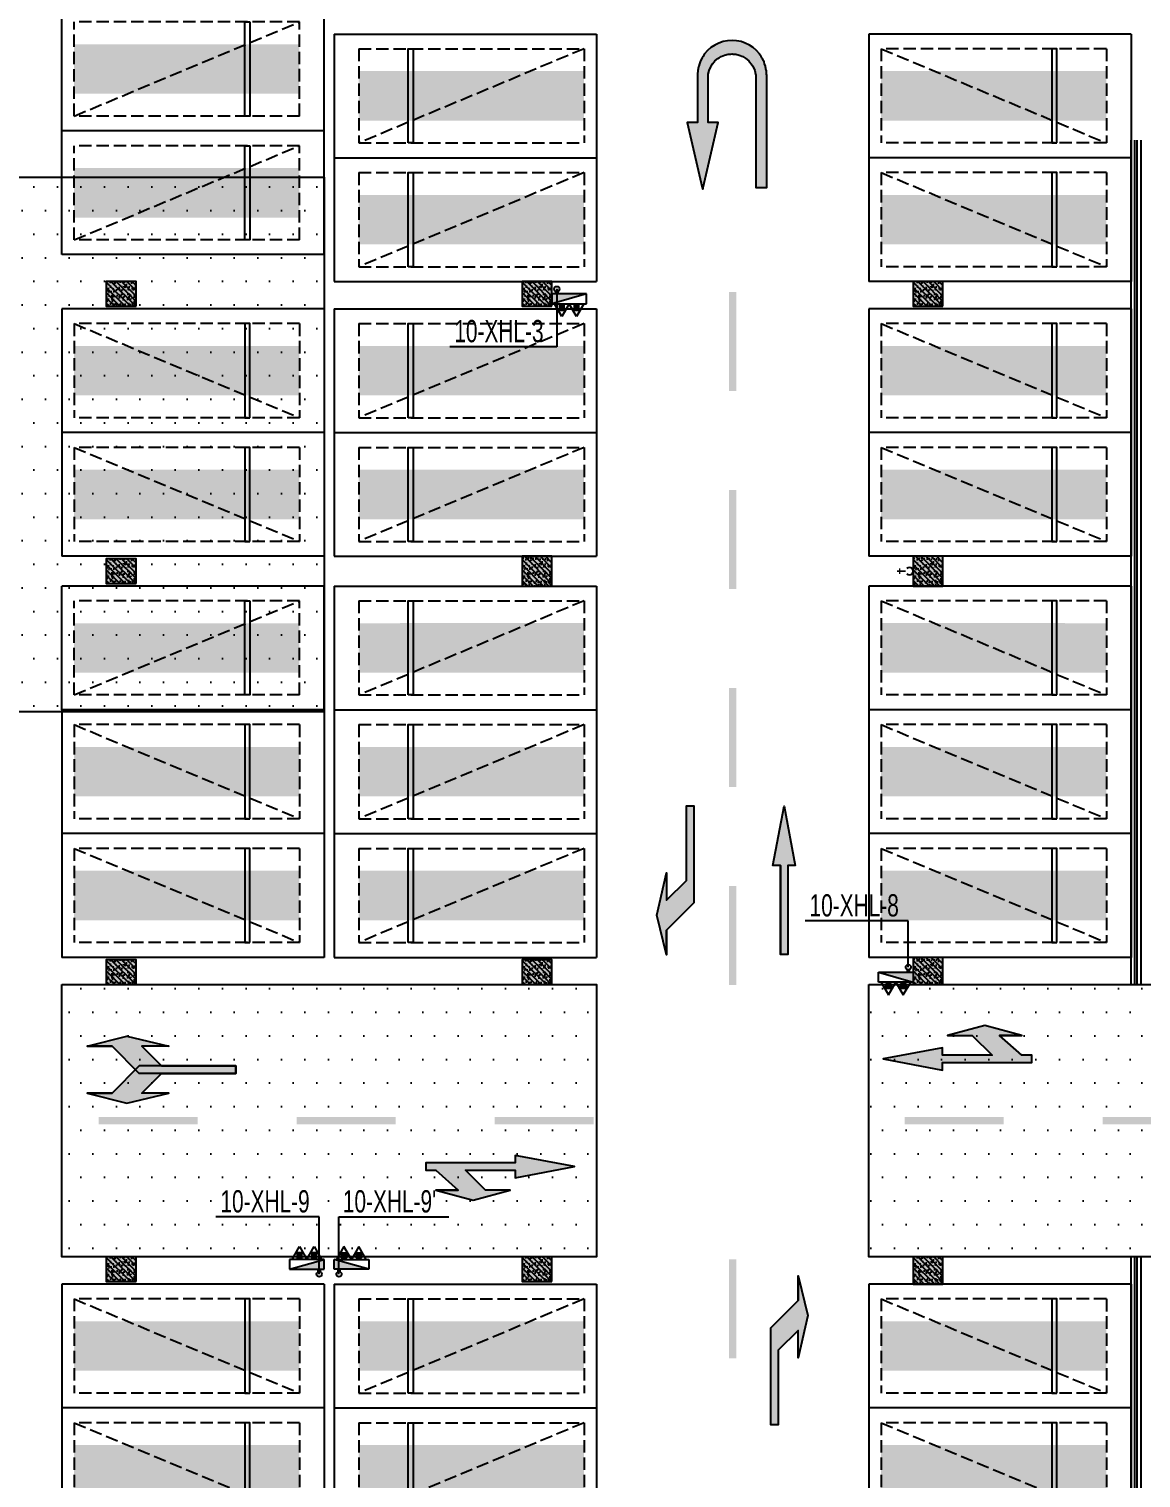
# Model space of a CAD drawing. Extents: x -1338203 to 1886333, y -783476 to 1038610.
# Drawn here: x 722294 to 744757, y -378721 to -349452 of the extents above; entities that cross this region are included whole.
import ezdxf

# ---------------------------------------------------------------- set-up
doc = ezdxf.new("R2010")
doc.units = 0
doc.header["$LTSCALE"] = 1000
doc.header["$MEASUREMENT"] = 0
doc.linetypes.add('A-001-平面B2$0$__DASH', pattern=[0.35, 0.25, -0.1])
for name, color, linetype in [('0P-EQUIP-CW', 7, 'Continuous'), ('0P-PIPE-RW', 122, 'Continuous'), ('A-001-平面参照B2$0$0A-E-STRS-RAIL', 163, 'Continuous'), ('A-001-平面参照B2$0$0A-ELEV-LINE2', 8, 'Continuous'), ('A-001-平面参照B2$0$AUDIT_D_210610200414-0', 40, 'Continuous'), ('A-001-平面参照B2$0$AUDIT_D_230227194758-1', 52, 'Continuous'), ('A-001-车位参照B2$0$A-001-车位参照B2$0$0A-P-PKNG-CAR(A)', 43, 'Continuous'), ('A-FIRE', 7, 'Continuous'), ('p-a-regular', 5, 'Continuous'), ('S001地下二墙柱$0$S001地下二墙柱$0$0S-CC-LINE', 52, 'Continuous'), ('S001地下二墙柱$0$S001地下二墙柱$0$0S-CW-HATCH', 251, 'Continuous'), ('S001地下二墙柱$0$S001地下二墙柱$0$0S-CW-HATCH-UP', 251, 'Continuous'), ('中心线', 42, 'Continuous'), ('地面指向箭头', 7, 'Continuous'), ('负二层消火栓$0$负二层消火栓$0$0P-ACC-FH', 7, 'Continuous'), ('负二层消火栓$0$负二层消火栓$0$0P-DIM-FH', 3, 'Continuous'), ('负二层消火栓$0$负二层消火栓$0$0P-PIPE-FH', 1, 'Continuous'), ('负二层消火栓$0$负二层消火栓$0$0P-VPIPE-FH', 1, 'Continuous'), ('负二层消火栓$0$负二层消火栓$1$0P-EQUIP-FH', 7, 'Continuous')]:
    doc.layers.add(name, color=color, linetype=linetype)
doc.styles.add('负二层消火栓$0$负二层消火栓$0$AAD-S', font='aad-s.shx', dxfattribs={"width": 0.7, "bigfont": 'aad-hztxt.shx'})
pattern_1 = [(0, (-766365.37, 163610.93), (238.125, 476.25), [0, -476.25])]

# ---------------------------------------------------------------- blocks, each defined once
blk = doc.blocks.new('A-001-平面参照B2')
at = {"layer": 'A-001-平面参照B2$0$0A-ELEV-LINE2'}
h = blk.add_hatch(dxfattribs=at)
h.set_pattern_fill('DOTS', color=256, scale=300)
h.set_pattern_definition(pattern_1)
h.paths.add_polyline_path([(-48909, -188836), (-38109, -188836), (-38109, -199636), (-48909, -199636)])
h = blk.add_hatch(dxfattribs=at)
h.set_pattern_fill('DOTS', color=256, scale=300)
h.set_pattern_definition(pattern_1)
h.paths.add_polyline_path([(-43409, -205143), (-32609, -205143), (-32609, -210643), (-43409, -210643)])
h = blk.add_hatch(dxfattribs=at)
h.set_pattern_fill('DOTS', color=256, scale=300)
h.set_pattern_definition(pattern_1)
h.paths.add_polyline_path([(-27109, -205143), (-16309, -205143), (-16309, -210643), (-27109, -210643)])
at = {"layer": 'A-001-平面参照B2$0$0A-E-STRS-RAIL'}
for points in [[(-21734, -205143), (-21734, -188090)], [(-21684, -205143), (-21684, -188090)], [(-21734, -219043), (-21734, -210643)], [(-21684, -219043), (-21684, -210643)]]:
    blk.add_lwpolyline(points, dxfattribs=at)
at = {"layer": 'A-001-平面参照B2$0$AUDIT_D_210610200414-0', "ltscale": 0.002}
blk.add_lwpolyline([(-48909, -188836), (-38109, -188836), (-38109, -199636), (-48909, -199636)], close=True, dxfattribs=at)
at = {"layer": 'A-001-平面参照B2$0$AUDIT_D_210610200414-0'}
for points in [[(-43409, -205143), (-32609, -205143), (-32609, -210643), (-43409, -210643)], [(-27109, -205143), (-16309, -205143), (-16309, -210643), (-27109, -210643)]]:
    blk.add_lwpolyline(points, close=True, dxfattribs=at)
at = {"layer": 'A-001-平面参照B2$0$AUDIT_D_230227194758-1'}
for points in [[(-21809, -205143), (-21809, -188090)], [(-21609, -205143), (-21609, -188090)], [(-21809, -219043), (-21809, -210643)], [(-21609, -219043), (-21609, -210643)]]:
    blk.add_lwpolyline(points, dxfattribs=at)
blk = doc.blocks.new('负二层消火栓$0$负二层消火栓$1$$TwtSys$00000546')
h = blk.add_hatch()
h.set_pattern_fill('ANSI31', color=256, scale=200, style=0)
h.set_pattern_definition([(45, (-38543.802, -6670.83), (-17.67767, 17.67767), [])])
h.paths.add_polyline_path([(-65, 174), (65, 174), (65, 44), (-65, 44)])
for points in [[(0, 344), (-198, 0), (198, 0)], [(-65, 174), (65, 174), (65, 44), (-65, 44)]]:
    blk.add_lwpolyline(points, close=True)
blk = doc.blocks.new('负二层消火栓$0$负二层消火栓$0$$TwtSys$00000434')
for p, q in [((-0.5, 0.5), (-0.5, -0.5)), ((-0.5, -0.5), (0.5, 0.5)), ((0.5, 0.5), (-0.5, 0.5)), ((0.5, -0.5), (0.5, 0.5)), ((-0.5, -0.5), (0.5, -0.5))]:
    blk.add_line(p, q)
blk.add_solid([(0.5, -0.5), (0.5, 0.5), (-0.5, -0.5)])
blk = doc.blocks.new('负二层消火栓')
at = {"layer": '负二层消火栓$0$负二层消火栓$0$0P-DIM-FH'}
for p, q in [((-33409, -191093, 800), (-33409, -192259, 800)), ((-33409, -192259, 800), (-35570, -192259, 800)), ((-26309, -203858), (-28394, -203858)), ((-26309, -204793), (-26309, -203858)), ((-38209, -209836), (-40294, -209836)), ((-38209, -210993), (-38209, -209836)), ((-37809, -210993), (-37809, -209836)), ((-37809, -209836), (-35593, -209836))]:
    blk.add_line(p, q, dxfattribs=at)
at = {"layer": '负二层消火栓$0$负二层消火栓$0$0P-PIPE-FH', "linetype": 'Continuous', "const_width": 82.5}
for points in [[(-33409, -191146), (-33409, -191193)], [(-26309, -204846), (-26309, -204893)], [(-38209, -210941), (-38209, -210893)], [(-37809, -210941), (-37809, -210893)]]:
    blk.add_lwpolyline(points, dxfattribs=at)
at = {"layer": '负二层消火栓$0$负二层消火栓$0$0P-VPIPE-FH', "linetype": 'Continuous'}
for centre in [(-33409, -191093), (-26309, -204793), (-38209, -210993), (-37809, -210993)]:
    blk.add_circle(centre, 52.5, dxfattribs=at)
at = {"layer": '负二层消火栓$0$负二层消火栓$0$0P-ACC-FH', "xscale": -700, "zscale": 700}
for p, yscale, rotation in [((-33159, -191293), -200, 8.185212507783033e-09), ((-26559, -204993), 200, 180), ((-38459, -210793), -200, 180), ((-37559, -210793), 200, 359.9999999999333)]:
    blk.add_blockref('负二层消火栓$0$负二层消火栓$0$$TwtSys$00000434', p, dxfattribs=dict(at, yscale=yscale, rotation=rotation))
at = {"layer": '负二层消火栓$0$负二层消火栓$1$0P-EQUIP-FH', "yscale": 0.75, "zscale": 0.75, "rotation": 180}
for p, xscale in [((-33308, -191393, 800), -0.75), ((-33010, -191393, 800), -0.75), ((-26708, -205093, 800), 0.75), ((-26410, -205093, 800), 0.75)]:
    blk.add_blockref('负二层消火栓$0$负二层消火栓$1$$TwtSys$00000546', p, dxfattribs=dict(at, xscale=xscale))
at = {"layer": '负二层消火栓$0$负二层消火栓$1$0P-EQUIP-FH', "yscale": 0.75, "zscale": 0.75}
for p, xscale in [((-38608, -210693, 800), -0.75), ((-38310, -210693, 800), -0.75), ((-37708, -210693, 800), 0.75), ((-37410, -210693, 800), 0.75)]:
    blk.add_blockref('负二层消火栓$0$负二层消火栓$1$$TwtSys$00000546', p, dxfattribs=dict(at, xscale=xscale))
at = {"layer": '负二层消火栓$0$负二层消火栓$0$0P-DIM-FH', "color": 7, "style": '负二层消火栓$0$负二层消火栓$0$AAD-S', "width": 0.7}
for s, p in [('10-XHL-3', (-35480, -192169, 800)), ('10-XHL-8', (-28304, -203768)), ('10-XHL-9', (-40204, -209746)), ("10-XHL-9'", (-37731, -209746))]:
    blk.add_text(s, height=450, dxfattribs=at).set_placement(p)
blk = doc.blocks.new('S001地下二墙柱')
at = {"layer": 'S001地下二墙柱$0$S001地下二墙柱$0$0S-CW-HATCH'}
h = blk.add_hatch(color=256, dxfattribs=at)
h.dxf.hatch_style = 1
h.paths.add_polyline_path([(-41909, -191443), (-41909, -190943), (-42509, -190943), (-42509, -191443)])
h = blk.add_hatch(color=256, dxfattribs=at)
h.dxf.hatch_style = 1
h.paths.add_polyline_path([(-33509, -191443), (-33509, -190943), (-34109, -190943), (-34109, -191443)])
h = blk.add_hatch(color=256, dxfattribs=at)
h.dxf.hatch_style = 1
h.paths.add_polyline_path([(-25609, -191443), (-25609, -190943), (-26209, -190943), (-26209, -191443)])
h = blk.add_hatch(color=256, dxfattribs=at)
h.dxf.hatch_style = 1
h.paths.add_polyline_path([(-41909, -197043), (-41909, -196543), (-42509, -196543), (-42509, -197043)])
h = blk.add_hatch(color=256, dxfattribs=at)
h.dxf.hatch_style = 1
h.paths.add_polyline_path([(-33509, -197093), (-33509, -196493), (-34109, -196493), (-34109, -197093)])
h = blk.add_hatch(color=256, dxfattribs=at)
h.dxf.hatch_style = 1
h.paths.add_polyline_path([(-25609, -197093), (-25609, -196493), (-26209, -196493), (-26209, -197093)])
h = blk.add_hatch(color=256, dxfattribs=at)
h.dxf.hatch_style = 1
h.paths.add_polyline_path([(-41909, -205143), (-41909, -204643), (-42509, -204643), (-42509, -205143)])
h = blk.add_hatch(color=256, dxfattribs=at)
h.dxf.hatch_style = 1
h.paths.add_polyline_path([(-33509, -205143), (-33509, -204643), (-34109, -204643), (-34109, -205143)])
h = blk.add_hatch(color=256, dxfattribs=at)
h.dxf.hatch_style = 1
h.paths.add_polyline_path([(-25609, -205143), (-25609, -204593), (-26209, -204593), (-26209, -205143)])
h = blk.add_hatch(color=256, dxfattribs=at)
h.dxf.hatch_style = 1
h.paths.add_polyline_path([(-41909, -211143), (-41909, -210643), (-42509, -210643), (-42509, -211143)])
h = blk.add_hatch(color=256, dxfattribs=at)
h.dxf.hatch_style = 1
h.paths.add_polyline_path([(-33509, -211143), (-33509, -210643), (-34109, -210643), (-34109, -211143)])
h = blk.add_hatch(color=256, dxfattribs=at)
h.dxf.hatch_style = 1
h.paths.add_polyline_path([(-25609, -211193), (-25609, -210643), (-26209, -210643), (-26209, -211193)])
at = {"layer": 'S001地下二墙柱$0$S001地下二墙柱$0$0S-CW-HATCH-UP'}
h = blk.add_hatch(dxfattribs=at)
h.set_pattern_fill('钢筋混凝土', color=256, scale=30, angle=-90)
h.set_pattern_definition([(315, (-32957.03, -223754.22), (53.03301, 53.03301), []), (320, (-32957.03, -223754.22), (-18.8256, -215.1781), [22.5, -247.5]), (265, (-32957.03, -223754.22), (225.6576, 41.6254), [18, -198]), (10.4514, (-32958.6, -223772.15), (206.8319, -173.5528), [19.122, -210.3426]), (316.1842, (-32897.03, -223754.22), (-49.6557, -320.1723), [33.75, -371.25]), (6.6356, (-32901.17, -223780.9), (292.2354, -280.3988), [28.683, -315.514]), (261.1842, (-32897.03, -223754.22), (292.2356, -280.3986), [27, -297]), (291, (-32912.03, -223784.22), (-120.7857, -179.0721), [22.5, -247.5]), (236, (-32912.03, -223784.22), (217.545, -72.9946), [18, -198]), (341.4514, (-32922.1, -223799.14), (96.7591, -252.0668), [19.122, -210.3426]), (307.5, (-32957.03, -223754.22), (99.86816, -3.64796), [0, -195.6, 0, -201, 0, -198.75]), (277.5, (-32957.03, -223754.22), (118.3235, -78.92086), [0, -114.6, 0, -191.1, 0, -75.75]), (237.5, (-32957.03, -223687.32), (-6.76646, -160.14673), [0, -75, 0, -234, 0, -310.5]), (227.5, (-32957.03, -223657.32), (30.0315, -174.95585), [0, -97.5, 0, -155.4, 0, -220.5])])
h.paths.add_polyline_path([(-41909, -191443), (-41909, -190943), (-42509, -190943), (-42509, -191443)])
h = blk.add_hatch(dxfattribs=at)
h.set_pattern_fill('钢筋混凝土', color=256, scale=30, angle=-90)
h.set_pattern_definition([(315, (-24557.03, -223754.22), (53.03301, 53.03301), []), (320, (-24557.03, -223754.22), (-18.8256, -215.1781), [22.5, -247.5]), (265, (-24557.03, -223754.22), (225.6576, 41.6254), [18, -198]), (10.4514, (-24558.6, -223772.15), (206.8319, -173.5528), [19.122, -210.3426]), (316.1842, (-24497.03, -223754.22), (-49.6557, -320.1723), [33.75, -371.25]), (6.6356, (-24501.17, -223780.9), (292.2354, -280.3988), [28.683, -315.514]), (261.1842, (-24497.03, -223754.22), (292.2356, -280.3986), [27, -297]), (291, (-24512.03, -223784.22), (-120.7857, -179.0721), [22.5, -247.5]), (236, (-24512.03, -223784.22), (217.545, -72.9946), [18, -198]), (341.4514, (-24522.1, -223799.14), (96.7591, -252.0668), [19.122, -210.3426]), (307.5, (-24557.03, -223754.22), (99.86816, -3.64796), [0, -195.6, 0, -201, 0, -198.75]), (277.5, (-24557.03, -223754.22), (118.3235, -78.92086), [0, -114.6, 0, -191.1, 0, -75.75]), (237.5, (-24557.03, -223687.32), (-6.76646, -160.14673), [0, -75, 0, -234, 0, -310.5]), (227.5, (-24557.03, -223657.32), (30.0315, -174.95585), [0, -97.5, 0, -155.4, 0, -220.5])])
h.paths.add_polyline_path([(-33509, -191443), (-33509, -190943), (-34109, -190943), (-34109, -191443)])
h = blk.add_hatch(dxfattribs=at)
h.set_pattern_fill('钢筋混凝土', color=256, scale=30, angle=-90)
h.set_pattern_definition([(315, (-16657.03, -223754.22), (53.03301, 53.03301), []), (320, (-16657.03, -223754.22), (-18.8256, -215.1781), [22.5, -247.5]), (265, (-16657.03, -223754.22), (225.6576, 41.6254), [18, -198]), (10.4514, (-16658.6, -223772.15), (206.8319, -173.5528), [19.122, -210.3426]), (316.1842, (-16597.03, -223754.22), (-49.6557, -320.1723), [33.75, -371.25]), (6.6356, (-16601.17, -223780.9), (292.2354, -280.3988), [28.683, -315.514]), (261.1842, (-16597.03, -223754.22), (292.2356, -280.3986), [27, -297]), (291, (-16612.03, -223784.22), (-120.7857, -179.0721), [22.5, -247.5]), (236, (-16612.03, -223784.22), (217.545, -72.9946), [18, -198]), (341.4514, (-16622.1, -223799.14), (96.7591, -252.0668), [19.122, -210.3426]), (307.5, (-16657.03, -223754.22), (99.86816, -3.64796), [0, -195.6, 0, -201, 0, -198.75]), (277.5, (-16657.03, -223754.22), (118.3235, -78.92086), [0, -114.6, 0, -191.1, 0, -75.75]), (237.5, (-16657.03, -223687.32), (-6.76646, -160.14673), [0, -75, 0, -234, 0, -310.5]), (227.5, (-16657.03, -223657.32), (30.0315, -174.95585), [0, -97.5, 0, -155.4, 0, -220.5])])
h.paths.add_polyline_path([(-25609, -191443), (-25609, -190943), (-26209, -190943), (-26209, -191443)])
h = blk.add_hatch(dxfattribs=at)
h.set_pattern_fill('钢筋混凝土', color=256, scale=30, angle=-90)
h.set_pattern_definition([(315, (-32957.045, -229354.22), (53.03301, 53.03301), []), (320, (-32957.05, -229354.22), (-18.8256, -215.1781), [22.5, -247.5]), (265, (-32957.05, -229354.22), (225.6576, 41.6254), [18, -198]), (10.4514, (-32958.61, -229372.15), (206.8319, -173.5528), [19.122, -210.3426]), (316.1842, (-32897.05, -229354.22), (-49.6557, -320.1723), [33.75, -371.25]), (6.6356, (-32901.18, -229380.9), (292.2354, -280.3988), [28.683, -315.514]), (261.1842, (-32897.05, -229354.22), (292.2356, -280.3986), [27, -297]), (291, (-32912.05, -229384.22), (-120.7857, -179.0721), [22.5, -247.5]), (236, (-32912.05, -229384.22), (217.545, -72.9946), [18, -198]), (341.4514, (-32922.11, -229399.14), (96.7591, -252.0668), [19.122, -210.3426]), (307.5, (-32957.045, -229354.22), (99.86816, -3.64796), [0, -195.6, 0, -201, 0, -198.75]), (277.5, (-32957.05, -229354.22), (118.3235, -78.92086), [0, -114.6, 0, -191.1, 0, -75.75]), (237.5, (-32957.045, -229287.32), (-6.76646, -160.14673), [0, -75, 0, -234, 0, -310.5]), (227.5, (-32957.05, -229257.32), (30.0315, -174.95585), [0, -97.5, 0, -155.4, 0, -220.5])])
h.paths.add_polyline_path([(-41909, -197043), (-41909, -196543), (-42509, -196543), (-42509, -197043)])
h = blk.add_hatch(dxfattribs=at)
h.set_pattern_fill('钢筋混凝土', color=256, scale=30, angle=-90)
h.set_pattern_definition([(315, (-24557.034, -229354.22), (53.03301, 53.03301), []), (320, (-24557.03, -229354.22), (-18.8256, -215.1781), [22.5, -247.5]), (265, (-24557.03, -229354.22), (225.6576, 41.6254), [18, -198]), (10.4514, (-24558.6, -229372.15), (206.8319, -173.5528), [19.122, -210.3426]), (316.1842, (-24497.03, -229354.22), (-49.6557, -320.1723), [33.75, -371.25]), (6.6356, (-24501.17, -229380.9), (292.2354, -280.3988), [28.683, -315.514]), (261.1842, (-24497.03, -229354.22), (292.2356, -280.3986), [27, -297]), (291, (-24512.03, -229384.22), (-120.7857, -179.0721), [22.5, -247.5]), (236, (-24512.03, -229384.22), (217.545, -72.9946), [18, -198]), (341.4514, (-24522.1, -229399.14), (96.7591, -252.0668), [19.122, -210.3426]), (307.5, (-24557.034, -229354.22), (99.86816, -3.64796), [0, -195.6, 0, -201, 0, -198.75]), (277.5, (-24557.03, -229354.22), (118.3235, -78.92086), [0, -114.6, 0, -191.1, 0, -75.75]), (237.5, (-24557.034, -229287.32), (-6.76646, -160.14673), [0, -75, 0, -234, 0, -310.5]), (227.5, (-24557.03, -229257.32), (30.0315, -174.95585), [0, -97.5, 0, -155.4, 0, -220.5])])
h.paths.add_polyline_path([(-33509, -197093), (-33509, -196493), (-34109, -196493), (-34109, -197093)])
h = blk.add_hatch(dxfattribs=at)
h.set_pattern_fill('钢筋混凝土', color=256, scale=30, angle=-90)
h.set_pattern_definition([(315, (-16657.034, -229354.22), (53.03301, 53.03301), []), (320, (-16657.03, -229354.22), (-18.8256, -215.1781), [22.5, -247.5]), (265, (-16657.03, -229354.22), (225.6576, 41.6254), [18, -198]), (10.4514, (-16658.6, -229372.15), (206.8319, -173.5528), [19.122, -210.3426]), (316.1842, (-16597.03, -229354.22), (-49.6557, -320.1723), [33.75, -371.25]), (6.6356, (-16601.17, -229380.9), (292.2354, -280.3988), [28.683, -315.514]), (261.1842, (-16597.03, -229354.22), (292.2356, -280.3986), [27, -297]), (291, (-16612.03, -229384.22), (-120.7857, -179.0721), [22.5, -247.5]), (236, (-16612.03, -229384.22), (217.545, -72.9946), [18, -198]), (341.4514, (-16622.1, -229399.14), (96.7591, -252.0668), [19.122, -210.3426]), (307.5, (-16657.034, -229354.22), (99.86816, -3.64796), [0, -195.6, 0, -201, 0, -198.75]), (277.5, (-16657.03, -229354.22), (118.3235, -78.92086), [0, -114.6, 0, -191.1, 0, -75.75]), (237.5, (-16657.034, -229287.32), (-6.76646, -160.14673), [0, -75, 0, -234, 0, -310.5]), (227.5, (-16657.03, -229257.32), (30.0315, -174.95585), [0, -97.5, 0, -155.4, 0, -220.5])])
h.paths.add_polyline_path([(-25609, -197093), (-25609, -196493), (-26209, -196493), (-26209, -197093)])
h = blk.add_hatch(dxfattribs=at)
h.set_pattern_fill('钢筋混凝土', color=256, scale=30, angle=-90)
h.set_pattern_definition([(315, (-32957.034, -237454.22), (53.03301, 53.03301), []), (320, (-32957.03, -237454.22), (-18.8256, -215.1781), [22.5, -247.5]), (265, (-32957.03, -237454.22), (225.6576, 41.6254), [18, -198]), (10.4514, (-32958.6, -237472.15), (206.8319, -173.5528), [19.122, -210.3426]), (316.1842, (-32897.03, -237454.22), (-49.6557, -320.1723), [33.75, -371.25]), (6.6356, (-32901.17, -237480.9), (292.2354, -280.3988), [28.683, -315.514]), (261.1842, (-32897.03, -237454.22), (292.2356, -280.3986), [27, -297]), (291, (-32912.03, -237484.22), (-120.7857, -179.0721), [22.5, -247.5]), (236, (-32912.03, -237484.22), (217.545, -72.9946), [18, -198]), (341.4514, (-32922.1, -237499.14), (96.7591, -252.0668), [19.122, -210.3426]), (307.5, (-32957.034, -237454.22), (99.86816, -3.64796), [0, -195.6, 0, -201, 0, -198.75]), (277.5, (-32957.03, -237454.22), (118.3235, -78.92086), [0, -114.6, 0, -191.1, 0, -75.75]), (237.5, (-32957.034, -237387.32), (-6.76646, -160.14673), [0, -75, 0, -234, 0, -310.5]), (227.5, (-32957.03, -237357.32), (30.0315, -174.95585), [0, -97.5, 0, -155.4, 0, -220.5])])
h.paths.add_polyline_path([(-41909, -205143), (-41909, -204643), (-42509, -204643), (-42509, -205143)])
h = blk.add_hatch(dxfattribs=at)
h.set_pattern_fill('钢筋混凝土', color=256, scale=30, angle=-90)
h.set_pattern_definition([(315, (-24557.034, -237454.22), (53.03301, 53.03301), []), (320, (-24557.03, -237454.22), (-18.8256, -215.1781), [22.5, -247.5]), (265, (-24557.03, -237454.22), (225.6576, 41.6254), [18, -198]), (10.4514, (-24558.6, -237472.15), (206.8319, -173.5528), [19.122, -210.3426]), (316.1842, (-24497.03, -237454.22), (-49.6557, -320.1723), [33.75, -371.25]), (6.6356, (-24501.17, -237480.9), (292.2354, -280.3988), [28.683, -315.514]), (261.1842, (-24497.03, -237454.22), (292.2356, -280.3986), [27, -297]), (291, (-24512.03, -237484.22), (-120.7857, -179.0721), [22.5, -247.5]), (236, (-24512.03, -237484.22), (217.545, -72.9946), [18, -198]), (341.4514, (-24522.1, -237499.14), (96.7591, -252.0668), [19.122, -210.3426]), (307.5, (-24557.034, -237454.22), (99.86816, -3.64796), [0, -195.6, 0, -201, 0, -198.75]), (277.5, (-24557.03, -237454.22), (118.3235, -78.92086), [0, -114.6, 0, -191.1, 0, -75.75]), (237.5, (-24557.034, -237387.32), (-6.76646, -160.14673), [0, -75, 0, -234, 0, -310.5]), (227.5, (-24557.03, -237357.32), (30.0315, -174.95585), [0, -97.5, 0, -155.4, 0, -220.5])])
h.paths.add_polyline_path([(-33509, -205143), (-33509, -204643), (-34109, -204643), (-34109, -205143)])
h = blk.add_hatch(dxfattribs=at)
h.set_pattern_fill('钢筋混凝土', color=256, scale=30, angle=-90)
h.set_pattern_definition([(315, (-16657.034, -237454.22), (53.03301, 53.03301), []), (320, (-16657.03, -237454.22), (-18.8256, -215.1781), [22.5, -247.5]), (265, (-16657.03, -237454.22), (225.6576, 41.6254), [18, -198]), (10.4514, (-16658.6, -237472.15), (206.8319, -173.5528), [19.122, -210.3426]), (316.1842, (-16597.03, -237454.22), (-49.6557, -320.1723), [33.75, -371.25]), (6.6356, (-16601.17, -237480.9), (292.2354, -280.3988), [28.683, -315.514]), (261.1842, (-16597.03, -237454.22), (292.2356, -280.3986), [27, -297]), (291, (-16612.03, -237484.22), (-120.7857, -179.0721), [22.5, -247.5]), (236, (-16612.03, -237484.22), (217.545, -72.9946), [18, -198]), (341.4514, (-16622.1, -237499.14), (96.7591, -252.0668), [19.122, -210.3426]), (307.5, (-16657.034, -237454.22), (99.86816, -3.64796), [0, -195.6, 0, -201, 0, -198.75]), (277.5, (-16657.03, -237454.22), (118.3235, -78.92086), [0, -114.6, 0, -191.1, 0, -75.75]), (237.5, (-16657.034, -237387.32), (-6.76646, -160.14673), [0, -75, 0, -234, 0, -310.5]), (227.5, (-16657.03, -237357.32), (30.0315, -174.95585), [0, -97.5, 0, -155.4, 0, -220.5])])
h.paths.add_polyline_path([(-25609, -205143), (-25609, -204593), (-26209, -204593), (-26209, -205143)])
h = blk.add_hatch(dxfattribs=at)
h.set_pattern_fill('钢筋混凝土', color=256, scale=30, angle=-90)
h.set_pattern_definition([(315, (-32957.03, -243454.22), (53.03301, 53.03301), []), (320, (-32957.03, -243454.22), (-18.8256, -215.1781), [22.5, -247.5]), (265, (-32957.03, -243454.22), (225.6576, 41.6254), [18, -198]), (10.4514, (-32958.6, -243472.15), (206.8319, -173.5528), [19.122, -210.3426]), (316.1842, (-32897.03, -243454.22), (-49.6557, -320.1723), [33.75, -371.25]), (6.6356, (-32901.17, -243480.9), (292.2354, -280.3988), [28.683, -315.514]), (261.1842, (-32897.03, -243454.22), (292.2356, -280.3986), [27, -297]), (291, (-32912.03, -243484.22), (-120.7857, -179.0721), [22.5, -247.5]), (236, (-32912.03, -243484.22), (217.545, -72.9946), [18, -198]), (341.4514, (-32922.1, -243499.14), (96.7591, -252.0668), [19.122, -210.3426]), (307.5, (-32957.03, -243454.22), (99.86816, -3.64796), [0, -195.6, 0, -201, 0, -198.75]), (277.5, (-32957.03, -243454.22), (118.3235, -78.92086), [0, -114.6, 0, -191.1, 0, -75.75]), (237.5, (-32957.03, -243387.32), (-6.76646, -160.14673), [0, -75, 0, -234, 0, -310.5]), (227.5, (-32957.03, -243357.32), (30.0315, -174.95585), [0, -97.5, 0, -155.4, 0, -220.5])])
h.paths.add_polyline_path([(-41909, -211143), (-41909, -210643), (-42509, -210643), (-42509, -211143)])
h = blk.add_hatch(dxfattribs=at)
h.set_pattern_fill('钢筋混凝土', color=256, scale=30, angle=-90)
h.set_pattern_definition([(315, (-24557.034, -243454.22), (53.03301, 53.03301), []), (320, (-24557.03, -243454.22), (-18.8256, -215.1781), [22.5, -247.5]), (265, (-24557.03, -243454.22), (225.6576, 41.6254), [18, -198]), (10.4514, (-24558.6, -243472.15), (206.8319, -173.5528), [19.122, -210.3426]), (316.1842, (-24497.03, -243454.22), (-49.6557, -320.1723), [33.75, -371.25]), (6.6356, (-24501.17, -243480.9), (292.2354, -280.3988), [28.683, -315.514]), (261.1842, (-24497.03, -243454.22), (292.2356, -280.3986), [27, -297]), (291, (-24512.03, -243484.22), (-120.7857, -179.0721), [22.5, -247.5]), (236, (-24512.03, -243484.22), (217.545, -72.9946), [18, -198]), (341.4514, (-24522.1, -243499.14), (96.7591, -252.0668), [19.122, -210.3426]), (307.5, (-24557.034, -243454.22), (99.86816, -3.64796), [0, -195.6, 0, -201, 0, -198.75]), (277.5, (-24557.03, -243454.22), (118.3235, -78.92086), [0, -114.6, 0, -191.1, 0, -75.75]), (237.5, (-24557.034, -243387.32), (-6.76646, -160.14673), [0, -75, 0, -234, 0, -310.5]), (227.5, (-24557.03, -243357.32), (30.0315, -174.95585), [0, -97.5, 0, -155.4, 0, -220.5])])
h.paths.add_polyline_path([(-33509, -211143), (-33509, -210643), (-34109, -210643), (-34109, -211143)])
h = blk.add_hatch(dxfattribs=at)
h.set_pattern_fill('钢筋混凝土', color=256, scale=30, angle=-90)
h.set_pattern_definition([(315, (-16657.034, -243454.22), (53.03301, 53.03301), []), (320, (-16657.03, -243454.22), (-18.8256, -215.1781), [22.5, -247.5]), (265, (-16657.03, -243454.22), (225.6576, 41.6254), [18, -198]), (10.4514, (-16658.6, -243472.15), (206.8319, -173.5528), [19.122, -210.3426]), (316.1842, (-16597.03, -243454.22), (-49.6557, -320.1723), [33.75, -371.25]), (6.6356, (-16601.17, -243480.9), (292.2354, -280.3988), [28.683, -315.514]), (261.1842, (-16597.03, -243454.22), (292.2356, -280.3986), [27, -297]), (291, (-16612.03, -243484.22), (-120.7857, -179.0721), [22.5, -247.5]), (236, (-16612.03, -243484.22), (217.545, -72.9946), [18, -198]), (341.4514, (-16622.1, -243499.14), (96.7591, -252.0668), [19.122, -210.3426]), (307.5, (-16657.034, -243454.22), (99.86816, -3.64796), [0, -195.6, 0, -201, 0, -198.75]), (277.5, (-16657.03, -243454.22), (118.3235, -78.92086), [0, -114.6, 0, -191.1, 0, -75.75]), (237.5, (-16657.034, -243387.32), (-6.76646, -160.14673), [0, -75, 0, -234, 0, -310.5]), (227.5, (-16657.03, -243357.32), (30.0315, -174.95585), [0, -97.5, 0, -155.4, 0, -220.5])])
h.paths.add_polyline_path([(-25609, -211193), (-25609, -210643), (-26209, -210643), (-26209, -211193)])
at = {"layer": 'S001地下二墙柱$0$S001地下二墙柱$0$0S-CC-LINE', "color": 1}
for points in [[(-41909, -191443), (-41909, -190943), (-42509, -190943), (-42509, -191443)], [(-33509, -191443), (-33509, -190943), (-34109, -190943), (-34109, -191443)], [(-25609, -191443), (-25609, -190943), (-26209, -190943), (-26209, -191443)], [(-41909, -197043), (-41909, -196543), (-42509, -196543), (-42509, -197043)], [(-41909, -205143), (-41909, -204643), (-42509, -204643), (-42509, -205143)], [(-33509, -205143), (-33509, -204643), (-34109, -204643), (-34109, -205143)], [(-25609, -205143), (-25609, -204593), (-26209, -204593), (-26209, -205143)], [(-41909, -211143), (-41909, -210643), (-42509, -210643), (-42509, -211143)], [(-33509, -211143), (-33509, -210643), (-34109, -210643), (-34109, -211143)], [(-25609, -211193), (-25609, -210643), (-26209, -210643), (-26209, -211193)]]:
    blk.add_lwpolyline(points, close=True, dxfattribs=at)
at = {"layer": 'S001地下二墙柱$0$S001地下二墙柱$0$0S-CC-LINE', "color": 160}
for points in [[(-33509, -197093), (-33509, -196493), (-34109, -196493), (-34109, -197093)], [(-25609, -197093), (-25609, -196493), (-26209, -196493), (-26209, -197093)]]:
    blk.add_lwpolyline(points, close=True, dxfattribs=at)
blk = doc.blocks.new('$TwtSys$00000320')
at = {"const_width": 20}
for points in [[(0, 0), (0, -121)], [(-37, -83), (37, -83)]]:
    blk.add_lwpolyline(points, dxfattribs=at)
blk = doc.blocks.new('A$Ca805bf96')
at = {"layer": '0P-PIPE-RW', "linetype": 'Continuous'}
blk.add_arc((-26284, -196793), 75, 225, 135, dxfattribs=at)
at = {"layer": '0P-EQUIP-CW', "xscale": 1.5, "yscale": -1.5, "zscale": 1.5, "rotation": 90.00000000000001}
blk.add_blockref('$TwtSys$00000320', (-26359, -196793), dxfattribs=at)
blk = doc.blocks.new('2-13')
blk.add_blockref('A$Ca805bf96', (766365, -163611))
blk = doc.blocks.new('左转加右转')
at = {"layer": '地面指向箭头'}
for points in [[(3220885, 2465747), (3221085, 2466547), (3221085, 2466047), (3221635, 2465497), (3221635, 2463547), (3221485, 2463547), (3221485, 2465047), (3221085, 2465447), (3221085, 2464897)], [(3222235, 2465747), (3222035, 2466547), (3222035, 2466047), (3221485, 2465497), (3221485, 2463547), (3221635, 2463547), (3221635, 2465047), (3222035, 2465447), (3222035, 2464897)]]:
    blk.add_hatch(color=251, dxfattribs=at).paths.add_polyline_path(points)
at = {"layer": '地面指向箭头', "color": 251}
for points in [[(3221085, 2466547), (3220885, 2465747), (3221085, 2464897), (3221085, 2465447), (3221485, 2465047), (3221485, 2463547), (3221635, 2463547), (3221635, 2465497), (3221085, 2466047), (3221085, 2466547), (3221085, 2466047)], [(3222035, 2466547), (3222235, 2465747), (3222035, 2464897), (3222035, 2465447), (3221635, 2465047), (3221635, 2463547), (3221485, 2463547), (3221485, 2465497), (3222035, 2466047), (3222035, 2466547), (3222035, 2466047)]]:
    blk.add_lwpolyline(points, dxfattribs=at)
blk = doc.blocks.new('左转或右转')
at = {"layer": '地面指向箭头'}
blk.add_hatch(color=251, dxfattribs=at).paths.add_polyline_path([(3221046, 2451667), (3221247, 2450864), (3221247, 2451366), (3221799, 2451918), (3221799, 2453874), (3221648, 2453874), (3221648, 2452369), (3221247, 2451968), (3221247, 2452519)])
at = {"layer": '地面指向箭头', "color": 251}
blk.add_lwpolyline([(3221247, 2450864), (3221046, 2451667), (3221247, 2452519), (3221247, 2451968), (3221648, 2452369), (3221648, 2453874), (3221799, 2453874), (3221799, 2451918), (3221247, 2451366), (3221247, 2450864), (3221247, 2451366)], dxfattribs=at)
blk = doc.blocks.new('JTDT')
at = {"layer": 'A-FIRE'}
h = blk.add_hatch(color=251, dxfattribs=at)
h.dxf.hatch_style = 1
h.paths.add_polyline_path([(189165, 82916), (189162, 82988), (189159, 82988), (189147, 83060), (189144, 83075), (189126, 83123), (189114, 83162), (189105, 83180), (189081, 83230), (189072, 83245), (189057, 83269), (189036, 83299), (189024, 83317), (189021, 83320), (189021, 83323), (188961, 83389), (188893, 83449), (188818, 83500), (188734, 83542), (188650, 83571), (188561, 83586), (188468, 83592), (188378, 83586), (188288, 83571), (188202, 83542), (188118, 83500), (188043, 83449), (187974, 83389), (187915, 83323), (187915, 83320), (187912, 83317), (187900, 83299), (187882, 83269), (187864, 83245), (187858, 83230), (187831, 83180), (187822, 83162), (187810, 83123), (187795, 83075), (187789, 83060), (187777, 82988), (187771, 82916), (187771, 82895), (187771, 82839), (187771, 81938), (187559, 81938), (187559, 81935), (187867, 80625), (187876, 80592), (187882, 80625), (188190, 81935), (187983, 81935), (187983, 81938), (187983, 82839), (187986, 82895), (187989, 82916), (188007, 82988), (188037, 83060), (188046, 83075), (188076, 83123), (188109, 83162), (188124, 83180), (188184, 83230), (188205, 83245), (188247, 83269), (188318, 83299), (188390, 83317), (188441, 83320), (188468, 83323), (188492, 83320), (188543, 83317), (188615, 83299), (188686, 83269), (188728, 83245), (188749, 83230), (188809, 83180), (188824, 83162), (188857, 83123), (188887, 83075), (188896, 83060), (188926, 82988), (188944, 82916), (188947, 82895), (188949, 82839), (188949, 80625), (189168, 80625), (189168, 82839), (189168, 82895)])
at = {"layer": '地面指向箭头', "color": 251, "linetype": 'Continuous'}
blk.add_lwpolyline([(189165, 82916), (189162, 82988), (189159, 82988), (189147, 83060), (189144, 83075), (189126, 83123), (189114, 83162), (189105, 83180), (189081, 83230), (189072, 83245), (189057, 83269), (189036, 83299), (189024, 83317), (189021, 83320), (189021, 83323), (188961, 83389), (188893, 83449), (188818, 83500), (188734, 83542), (188650, 83571), (188561, 83586), (188468, 83592), (188378, 83586), (188288, 83571), (188202, 83542), (188118, 83500), (188043, 83449), (187974, 83389), (187915, 83323), (187915, 83320), (187912, 83317), (187900, 83299), (187882, 83269), (187864, 83245), (187858, 83230), (187831, 83180), (187822, 83162), (187810, 83123), (187795, 83075), (187789, 83060), (187777, 82988), (187771, 82916), (187771, 82895), (187771, 82839), (187771, 81938), (187559, 81938), (187559, 81935), (187867, 80625), (187876, 80592), (187882, 80625), (188190, 81935), (187983, 81935), (187983, 81938), (187983, 82839), (187986, 82895), (187989, 82916), (188007, 82988), (188037, 83060), (188046, 83075), (188076, 83123), (188109, 83162), (188124, 83180), (188184, 83230), (188205, 83245), (188247, 83269), (188318, 83299), (188390, 83317), (188441, 83320), (188468, 83323), (188492, 83320), (188543, 83317), (188615, 83299), (188686, 83269), (188728, 83245), (188749, 83230), (188809, 83180), (188824, 83162), (188857, 83123), (188887, 83075), (188896, 83060), (188926, 82988), (188944, 82916), (188947, 82895), (188949, 82839), (188949, 80625), (189168, 80625), (189168, 82839), (189168, 82895), (189165, 82916)], dxfattribs=at)
blk = doc.blocks.new('直行')
at = {"layer": '地面指向箭头'}
blk.add_hatch(color=251, dxfattribs=at).paths.add_polyline_path([(-29241, 4059962), (-29466, 4058762), (-29316, 4058762), (-29316, 4056961), (-29166, 4056961), (-29166, 4058762), (-29016, 4058762)])
at = {"layer": '地面指向箭头', "color": 251}
blk.add_lwpolyline([(-29316, 4058762), (-29316, 4056961), (-29316, 4058762), (-29316, 4058762), (-29466, 4058762), (-29241, 4059962), (-29016, 4058762), (-29166, 4058762), (-29166, 4056961), (-29316, 4056961), (-29316, 4056961)], dxfattribs=at)
blk = doc.blocks.new('直行右转或左转')
at = {"layer": '地面指向箭头'}
blk.add_hatch(color=251, dxfattribs=at).paths.add_polyline_path([(3219528, 2452519), (3218327, 2452294), (3218327, 2452444), (3217325, 2452444), (3217726, 2452044), (3218227, 2452044), (3217476, 2451843), (3216725, 2452044), (3217175, 2452044), (3216725, 2452444), (3216524, 2452444), (3216524, 2452594), (3218327, 2452594), (3218327, 2452745)])
at = {"layer": '地面指向箭头', "color": 251}
blk.add_lwpolyline([(3216725, 2452044), (3217175, 2452044), (3216725, 2452044), (3217476, 2451843), (3218227, 2452044), (3217726, 2452044), (3217325, 2452444), (3218327, 2452444), (3218327, 2452294), (3219528, 2452519), (3218327, 2452745), (3218327, 2452594), (3216524, 2452594), (3216524, 2452444), (3216725, 2452444), (3217175, 2452044)], dxfattribs=at)
blk = doc.blocks.new('A$C3d42903c')
at = {"layer": '中心线', "color": 251, "const_width": 150}
for points in [[(323860, 174474), (323860, 172474)], [(323860, 170474), (323860, 168474)], [(323860, 166474), (323860, 164474)], [(323860, 162474), (323860, 160474)], [(311053, 157734), (313053, 157734)], [(315053, 157734), (317053, 157734)], [(319053, 157734), (321053, 157734)], [(327333, 157734), (329333, 157734)], [(331333, 157734), (333333, 157734)], [(323860, 154938), (323860, 152938)]]:
    blk.add_lwpolyline(points, dxfattribs=at)
at = {"layer": '地面指向箭头', "color": 251}
for name, p in [('JTDT', (135381, 95960)), ('直行', (354142, -3895871))]:
    blk.add_blockref(name, p, dxfattribs=at)
at = {"layer": '地面指向箭头', "color": 251, "linetype": 'Continuous'}
for name, p in [('左转或右转', (-2898719, -2289779)), ('直行右转或左转', (-2898858, -2295711))]:
    blk.add_blockref(name, p, dxfattribs=at)
at = {"layer": '地面指向箭头', "color": 251, "linetype": 'Continuous', "rotation": 180}
for name, p in [('直行右转或左转', (3546429, 2611503)), ('左转或右转', (3546429, 2605467))]:
    blk.add_blockref(name, p, dxfattribs=at)
at = {"layer": '地面指向箭头', "color": 251, "linetype": 'Continuous', "xscale": -1.000000000000001, "rotation": 90}
blk.add_blockref('左转加右转', (2777372, 3380326), dxfattribs=at)
blk = doc.blocks.new('A-001-车位参照B2$0$A-001-车位参照B2$0$ddd')
for p, q in [((0, 2500), (5300, 2500)), ((0, 2500), (0, 0)), ((5300, 2500), (5300, 0)), ((0, 0), (5300, 0))]:
    blk.add_line(p, q)
at = {"linetype": 'A-001-平面B2$0$__DASH'}
for p, q in [((500, 2200), (500, 300)), ((500, 2200), (5050, 2200)), ((5050, 2200), (5050, 300)), ((500, 300), (5050, 300))]:
    blk.add_line(p, q, dxfattribs=at)
blk.add_lwpolyline([(5050, 2200), (500, 300)], dxfattribs=at)
blk.add_lwpolyline([(1500, 300), (1500, 2200), (1600, 2200), (1600, 300)], close=True)
at = {"layer": 'p-a-regular', "ltscale": 0.002, "const_width": 1000}
blk.add_lwpolyline([(5050, 1250), (500, 1250)], dxfattribs=at)

msp = doc.modelspace()

# ---------------------------------------------------------------- block references
at = {"ltscale": 0.002}
for name, p in [('S001地下二墙柱', (766365.4, -163610.9)), ('负二层消火栓', (766365.4, -163610.9)), ('A$C3d42903c', (412646.2, -529238.7))]:
    msp.add_blockref(name, p, dxfattribs=at)
for name, p in [('A-001-平面参照B2', (766365.4, -163610.9)), ('2-13', (0, 0))]:
    msp.add_blockref(name, p)
at = {"layer": 'A-001-车位参照B2$0$A-001-车位参照B2$0$0A-P-PKNG-CAR(A)', "linetype": 'Continuous'}
for p, rotation in [((728256.6, -349010.6), 180.0027235406082), ((728456.6, -352054.1), 0.002723540608163806), ((728256.6, -351510.6), 180.0027235406082), ((728456.6, -354554.1), 0.002723540608163806), ((728456.6, -357604.1), 0.002723540608163806), ((728456.6, -360104.1), 0.002723540608163806), ((728256.6, -360704.1), 180.0027235406082), ((728456.6, -363204.1), 0.002723540608163806), ((728456.6, -365704.1), 0.002723540608163806), ((728456.6, -368204.1), 0.002723540608163806), ((728456.6, -377304.1), 0.002723540608215488), ((728456.6, -379804.1), 0.002723540608215488)]:
    msp.add_blockref('A-001-车位参照B2$0$A-001-车位参照B2$0$ddd', p, dxfattribs=dict(at, rotation=rotation))
at = {"layer": 'A-001-车位参照B2$0$A-001-车位参照B2$0$0A-P-PKNG-CAR(A)', "linetype": 'Continuous', "xscale": -1, "rotation": 359.9972764593918}
for p in [(744556.6, -352054.1), (744556.6, -354554.1), (728256.6, -357604.1), (744556.6, -357604.1), (728256.6, -360104.1), (744556.6, -360104.1), (744556.6, -363204.1), (728256.6, -365704.1), (744556.6, -365704.1), (728256.6, -368204.1), (744556.6, -368204.1), (728256.6, -377304.1), (744556.6, -377304.1), (728256.6, -379804.1), (744556.6, -379804.1)]:
    msp.add_blockref('A-001-车位参照B2$0$A-001-车位参照B2$0$ddd', p, dxfattribs=at)

doc.saveas('drawing.dxf')
